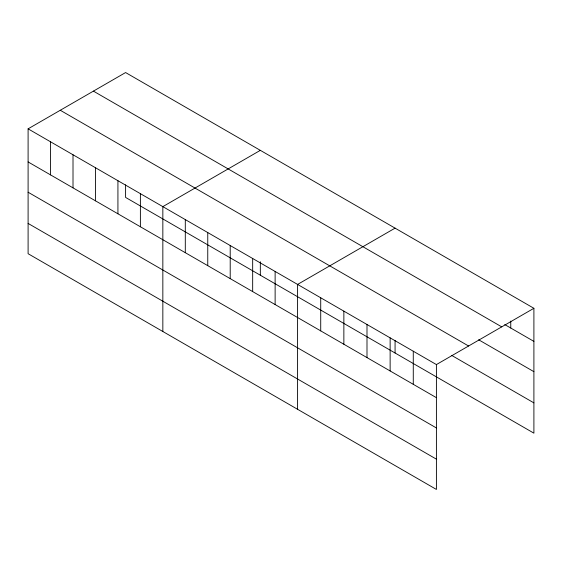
<?xml version="1.0" encoding="UTF-8"?>
<svg xmlns="http://www.w3.org/2000/svg" width="562" height="562" viewBox="0 0 562 562"><rect width="100%" height="100%" fill="white"/><g stroke="black" fill="none" stroke-linecap="round" stroke-linejoin="round"><path stroke-width="0.84" d="M28.1 128.839L436.407 364.576L436.407 489.446L28.1 253.708L28.1 128.839L125.593 72.554L533.9 308.292L533.9 433.162L125.593 197.424L125.593 184.807M260.332 150.349L162.84 206.633L162.84 331.503M395.072 228.137L297.586 284.428L297.586 409.298M436.407 364.576L533.9 308.292M504.788 324.576L533.9 341.387M93.418 91.128L501.726 326.866M478.669 339.785L533.9 371.672M60.274 110.264L468.582 346.002M451.799 355.472L533.9 402.877M28.1 161.933L436.407 397.671M28.1 192.225L436.407 427.956M28.1 223.423L436.407 459.161M510.76 321.057L510.76 328.025M413.274 351.215L413.274 384.31M395.072 340.389L395.072 353.006M390.133 337.86L390.133 370.955M366.993 324.499L366.993 357.594M343.86 311.144L343.86 344.239M320.719 297.783L320.719 330.877M275.127 271.46L275.127 304.555M260.332 261.759L260.332 275.218M252.668 258.492L252.668 291.587M230.209 245.531L230.209 278.626M207.757 232.563L207.757 265.657M185.298 219.602L185.298 252.696M140.388 193.665L140.388 226.76M117.929 180.704L117.929 213.799M95.47 167.736L95.47 200.831M73.011 154.775L73.011 187.87M50.559 141.807L50.559 174.901"/></g></svg>
